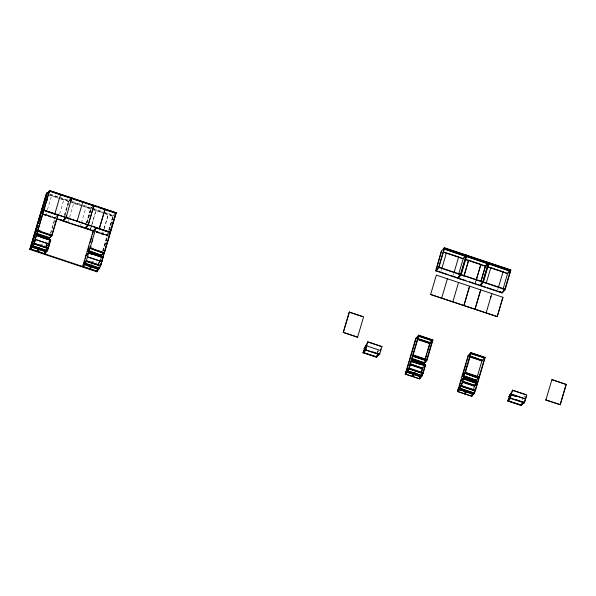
<?xml version="1.0" encoding="UTF-8"?>
<svg xmlns="http://www.w3.org/2000/svg" width="596" height="596" viewBox="0 0 596 596"><rect width="100%" height="100%" fill="white"/><g stroke="black" fill="none" stroke-linecap="round" stroke-linejoin="round"><path stroke-width="0.45" stroke-dasharray="2.98 2.23" d="M46.495 213.115L45.989 214.836M47.434 209.747L51.502 195.942M46.175 245.731L46.6 244.278M46.875 244.487L46.235 246.662L48.462 244.047M46.309 246.573L47.158 243.675M46.458 246.856L46.95 245.172M50.474 233.215L54.899 218.181L57.186 215.499M46.808 246.975L47.322 245.045M47.583 244.151L48.447 241.402M50.727 233.49L55.242 218.3L42.107 213.919M43.709 214.821L54.795 218.523L55.383 217.607L42.599 213.346M59.689 213.837L63.757 200.025M64.316 215.38L68.48 201.232L71.416 197.797M64.8 215.022L68.831 201.344L70 199.973M64.755 216.467L69.173 201.463L60.74 198.647M68.369 221.466L69.456 217.927M69.635 217.153L73.703 203.348M80.371 226.413L81.13 223.828M81.384 222.964L85.958 207.43M86.405 223.165L90.681 208.637L93.028 205.888M86.591 222.695L90.652 208.891L82.837 206.395M87.001 222.427L91.032 208.749L92.201 207.378M87.21 223.008L91.374 208.868L83.798 206.343M90.57 228.864L95.971 210.664L90.644 228.782M103.078 232.09L102.572 233.818L103.153 232.008M104.091 228.64L108.234 214.746L104.166 228.551M98.504 264.095L99.435 261.1M98.727 264.14L99.323 262.27M99.51 261.473L100.366 258.716M102.721 250.722L108.465 231.047M108.606 230.57L112.882 216.035L115.229 213.286M99.86 261.584L100.642 258.917M102.996 250.923L107.183 236.701M107.943 234.109L107.444 235.815L95.725 231.911M109.202 229.833L113.225 216.154L105.142 213.457M99.48 262.903L100.53 259.349M102.884 251.341L108.122 233.55M109.172 229.989L113.359 215.759L103.652 212.519M103.25 250.909L107.965 234.899M109.277 230.451L111.109 224.223M377.424 352.199L377.857 350.746M377.7 352.4L378.415 350.135M440.958 271.269L441.539 269.459M453.288 275.27L453.802 273.549M475.414 282.757L475.928 281.036M475.489 282.675L476.003 280.947M497.615 290.163L498.196 288.352M522.759 399.864L523.184 398.419M68.384 201.567L71.319 198.133M47.114 244.881L46.063 246.118L39.887 244.062M45.959 246.461L47.017 245.224M48.768 244.151L46.533 246.759L46.503 245.761M90.585 208.972L93.52 205.538M112.778 216.378L105.038 213.793M107.265 235.271L96.008 231.628M107.094 235.696L109.448 232.947M98.333 263.551L99.39 262.315M98.228 263.894L99.815 262.031M377.313 352.586L378.371 351.349M523.899 397.063L524.957 395.826M50.191 194.14L71.371 201.202M72.25 201.5L80.192 204.145M83.723 205.322L113.724 215.327M49.826 194.572L58.646 197.514M59.533 197.805L69.24 201.046M70.119 201.336L80.706 204.868M81.592 205.166L91.3 208.399M92.179 208.697L102.773 212.228M49.557 194.922L59.876 198.364M72.615 202.61L80.356 205.195M93.952 209.725L104.278 213.167M47.643 194.654L59.779 198.699M60.636 198.99L68.451 201.485M69.844 202.059L81.98 206.104M92.045 209.464L104.181 213.51M95.718 231.062L107.705 234.98M96.522 231.62L107.608 235.323L107.071 235.949L95.986 232.254M42.495 213.681L55.286 217.95M96.47 231.68L107.556 235.383M42.055 213.636L55.912 218.255M94.049 231.241L107.168 235.614M43.769 214.582L55.175 218.382M91.277 261.197L96.567 262.963"/><path stroke-width="0.89" d="M29.8 249.433L46.659 192.962L29.8 249.433L96.865 271.798L97.751 269.593M31.126 246.737L30.463 248.994L44.804 253.777M32.288 243.935L33.592 239.488M34.121 237.715L37.779 225.273M38.3 223.493L40.915 214.605M46.875 194.4L41.184 213.718L40.833 213.599L43.873 210.09L110.431 232.284L109.202 233.751M31.253 247.601L30.813 249.113L33.354 246.133M32.884 242.065L36.542 229.624M37.071 227.851L37.853 225.184M38.896 221.63L40.729 215.409M41.869 211.573L43.136 207.252M43.65 205.531L46.697 195.175M86.264 260.817L100.605 265.6L116.168 212.72L49.565 190.504L34.017 243.391L48.38 248.07L34.091 243.302L31.059 246.819M34.091 243.302L36.416 235.398L50.712 240.158L49.513 241.596M104.367 252.711L116.116 212.958L49.557 190.765L37.809 230.51L52.172 235.189L49.259 238.638L36.974 234.541M35.484 239.607L34.441 243.161L31.156 246.483M36.535 236.053L38.36 229.833M44.015 210.619L44.879 207.721M46.89 200.882L47.397 199.168M49.811 190.958L46.972 194.058M38.472 249.18L37.809 251.445L40.349 248.465M31.975 247.02L45.467 251.519L44.73 253.859L47.419 250.715L48.082 248.45L33.748 243.667L33.011 246.014L47.345 250.797L48.015 248.539L33.674 243.757M48.894 239.711L49.498 237.61L36.706 233.341M47.665 248.42L47.002 250.685L44.454 253.658L45.117 251.4L46.138 250.208M50.064 240.978L48.432 247.824L47.255 249.202M50.31 240.143L40.833 237.35M52.038 234.288L54.117 227.21M54.638 225.444L56.456 219.254M56.978 217.48L57.76 214.828L57.268 215.402M52.12 235.286L58.065 215.007M60.554 219.693L62.871 220.468L62.692 220.893L65.731 217.115M70.663 200.36L71.416 197.797M70.864 200.874L71.714 198.155M71.766 197.909L66.074 217.495L63.042 221.004M66.826 215.975L66.327 217.689L63.385 221.123L84.222 227.702M71.915 198.706L72.109 198.028M82.814 201.858L77.055 221.265M84.997 227.955L87.932 224.521M85.764 228.104L85.586 228.529L88.528 225.087M93.617 205.195L93.416 205.873L78.791 201.001M88.23 224.878L93.915 205.56M93.177 230.95L82.665 266.509L85.355 263.365L99.688 268.14L96.999 271.292M84.096 263.104L84.841 260.579M85.332 258.895L85.727 256.258L88.685 252.831L102.981 257.591L100.575 265.585M87.739 250.722L87.537 251.4L90.398 248.048L90.92 246.282M88.32 248.748L89.102 246.096M90.138 242.557L91.963 236.366M92.484 234.6L93.267 231.948M88.126 250.491L101.67 255.379L88.126 250.491L87.642 251.065M86.286 260.825L88.692 252.57L102.683 257.234M86.07 262.054L85.63 263.566L83.082 266.539L83.403 264.17M88.938 253.024L91.397 254.216M92.224 241.857L92.745 240.091M90.741 266.613L90.078 268.878L92.626 265.898M100.821 257.025L101.417 255.162M96.865 271.798L97.513 269.705M103.555 253.173L90.011 248.286L103.555 253.173L104.047 252.6M104.799 250.037L100.702 265.257M105.321 248.256L107.153 242.036M108.204 238.482L115.818 212.601M100.359 265.883L99.621 268.23L85.28 263.447L86.018 261.1L100.359 265.883L86.793 261.465M343.281 332.434L349.323 312.073L363.612 316.841L357.57 337.194L343.281 332.434L349.323 312.073M378.847 354.605L376.612 357.213L362.971 352.661L366.026 348.496L363.232 351.759M366.115 346.82L364.141 348.675L366.637 345.159M363.486 352.035L364.201 349.777L364.119 351.342M364.447 348.779L365.72 345.904L364.514 348.69M379.563 354.62L381.962 346.626L367.672 341.858L365.266 349.852L379.563 354.62L365.341 349.77M376.136 356.572L378.683 353.815M379.406 353.95L379.667 353.048L376.881 356.311M380.576 349.956L380.539 348.958M405.235 374.087L407.925 370.935L422.266 375.718L407.85 371.017L408.588 368.671L422.929 373.454L422.192 375.8L419.569 378.87L405.235 374.087L415.673 338.603L418.608 335.168L432.949 339.951L426.967 360.289L424.099 363.642L411.814 359.544M435.639 270.815L441.42 251.154L444.355 247.713L510.958 269.928L505.177 289.589L502.234 293.023L435.639 270.815L438.574 267.373L444.355 247.713M406.1 372.612L405.652 374.117L408.2 371.137L408.64 369.632M406.606 370.712L415.762 339.608M436.339 269.727L441.42 251.154M405.898 371.822L408.834 368.388L418.608 335.168M430.617 294.498L436.376 275.091L502.927 297.292L497.243 316.61L430.617 294.498L497.243 316.61M409.281 368.164L418.958 335.287L417.2 337.343M444.705 247.832L438.917 267.492L435.981 270.927M441.8 268.595L446.367 253.062L443.282 252.034M413.311 374.191L412.648 376.449L415.196 373.469M415.509 371.092L414.846 373.349L412.305 376.329L412.968 374.072L413.982 372.88M421.052 372.701L422.288 368.499L424.583 365.817M426.147 360.505L423.756 363.523L426.617 360.17L432.599 339.832M425.052 359.105L429.738 343.184L432.033 340.502M419.569 378.87L420.016 377.357M409.4 364.566L422.192 368.835L422.683 368.261L409.988 363.657M423.734 364.715L424.345 362.614L411.553 358.345M417.699 339.541L429.642 343.527L430.23 342.611L417.438 338.349M421.454 372.627L422.638 368.611M423.808 364.633L424.33 362.852M425.641 358.412L426.959 353.912M427.474 352.191L430.088 343.303L432.949 339.951M424.561 366.056L425.052 365.482L411.411 360.93L410.92 361.504L424.665 365.72M422.504 373.424L421.841 375.689L419.301 378.661L419.964 376.404L420.977 375.212M422.929 372.716L425.157 365.147M421.998 374.541L423.175 373.171L425.604 364.923L411.613 360.252M453.981 272.767L458.622 257.152L463.248 258.694M458.607 274.309L463.278 258.44L466.214 255.006L460.425 274.667L457.49 278.101M465.521 256.258L466.012 255.684L444.504 248.51L444.013 249.083L465.521 256.258L444.117 248.741M452.841 301.807L458.525 282.482M466.556 255.118L460.775 274.778L457.832 278.22M466.906 255.237L461.118 274.898L458.182 278.332L466.027 280.574M463.926 276.082L468.568 260.467L465.483 259.439M463.993 276L468.568 260.467M463.867 305.592L469.559 286.266M463.986 305.524L469.603 286.289M476.182 280.172L480.823 264.557L485.449 266.099L480.875 281.632M476.256 280.083L480.823 264.557M479.787 285.164L482.626 282.064L488.415 262.404M480.808 281.714L485.479 265.846L487.826 263.097M487.722 263.655L488.213 263.082L466.705 255.915L466.214 256.489L487.722 263.655L468.039 256.72M475.012 309.309L480.726 289.887M488.757 262.523L482.976 282.184L480.033 285.618M489.107 262.635L483.319 282.295L480.383 285.737L480.555 285.313M486.127 283.487L490.769 267.872L486.917 266.583M457.505 391.52L460.194 388.368L474.535 393.144L471.838 396.295L457.505 391.52L468.016 355.954L471.227 352.713L465.245 373.051L462.377 376.404L466.281 363.143M459.68 385.582L460.425 383.057M460.82 381.716L460.574 381.261L463.435 377.909L477.426 382.572M466.802 361.37L468.106 356.952M460.79 386.193L460.119 388.45L474.461 393.233L475.198 390.887L460.864 386.104L460.194 388.368M459.084 389.449L472.583 393.956L458.168 389.255L461.103 385.821L463.532 377.573L477.523 382.237M476.517 380.382L462.973 375.495L476.517 380.382L476.025 380.956L462.034 376.292L464.895 372.94L470.885 352.601L485.218 357.384L475.444 390.603L461.103 385.821M461.55 385.597L463.777 378.028M490.463 298.067L490.977 296.309M491.827 293.59L486.142 312.907M465.364 392.369L464.917 393.882L467.465 390.902M498.383 287.577L503.024 271.962L507.65 273.504M473.306 390.03L474.945 384.614M475.735 381.947L476.256 380.166M477.232 376.702L482.008 360.617L470.073 356.639M499.753 291.712L502.063 292.487L501.892 292.912L504.827 289.47L510.616 269.809L507.673 273.251L503.076 289.03M472.36 394.708L471.913 396.213L457.579 391.43M462.526 382.282L474.461 386.268L475.049 385.351L462.258 381.09M469.119 356.691L481.911 360.96L482.402 360.386L469.708 355.782M476.837 383.489L477.322 382.915L463.681 378.363L463.189 378.937L476.837 383.489L464.142 378.885M478.402 378.177L464.85 373.29L478.402 378.177L478.886 377.603L464.895 372.94M484.287 358.181L484.772 357.607L471.131 353.055L470.639 353.629L484.384 357.838M509.923 271.061L510.414 270.487L488.906 263.313L488.415 263.886L509.923 271.061L489.376 263.834M474.781 390.857L474.111 393.114L471.57 396.094L472.233 393.837L473.254 392.645M475.198 390.149L484.876 357.265M497.168 316.7L502.927 297.292M523.616 402.881L521.388 405.496L507.74 400.944L510.794 396.772L508.008 400.043M510.891 395.096L508.917 396.958L511.413 393.442M508.254 400.318L508.895 398.143L511.085 395.58M509.215 397.055L510.072 394.15L512.262 391.587M508.328 400.229L509.319 398.173M509.505 396.243L510.489 394.18L509.289 396.973M512.441 390.142L510.042 398.135L524.331 402.903L526.737 394.902L512.366 390.224L525.821 394.708M520.911 404.855L523.452 402.099M524.175 402.225L524.443 401.324M525.352 398.24L525.314 397.234M524.331 402.903L526.432 395.774M545.869 399.99L551.911 379.637L566.2 384.398L560.233 404.669L545.869 399.99L560.233 404.669M560.158 404.758L566.2 384.398M49.565 190.504L46.63 193.946L30.389 249.083L33.085 245.932L47.419 250.715M49.557 190.765L116.116 212.958M47.464 193.707L49.222 191.651M60.539 194.542L54.854 213.86M38.129 230.615L37.645 231.188L51.286 235.74L37.742 230.853M36.416 235.398L50.66 240.255M39.142 247.876L38.122 249.068L37.459 251.326L40.007 248.346M51.874 234.831L48.909 238.519L51.777 235.167M49.461 244.233L35.186 239.406L49.535 244.151M68.115 222.33L65.873 221.466M45.221 251.065L46.369 249.724M45.497 251.266L40.319 249.426M45.467 251.519L32.743 247.385M47.158 249.538L48.328 248.167L50.757 239.92L36.766 235.249M93.84 205.642L88.275 224.893L85.243 228.41M93.103 231.032L96.038 227.597M96.045 227.672L90.078 247.943L104.442 252.622M93.527 231.062L96.388 227.709M95.8 228.626L96.291 228.052M99.256 228.67L105.06 209.278L99.301 228.685M115.229 213.51L115.721 212.943M115.132 213.852L115.617 213.279M90.152 247.854L87.195 251.288L101.186 255.952L101.67 255.379M85.831 255.915L88.692 252.57M87.441 256.898L101.73 261.666M83.425 263.916L86.711 260.594M83.328 264.251L86.36 260.735L100.649 265.503M91.926 264.713L90.398 266.501L89.728 268.759L92.276 265.779M101.38 255.274L103.101 253.263M103.57 252.928L101.283 255.61L88.491 251.348M102.095 258.142L102.579 257.569M101.99 258.485L102.482 257.912M102.981 257.591L88.595 252.905M97.416 268.58L98.593 267.202M98.921 267.045L97.394 268.833L96.723 271.091L99.271 268.111M98.839 267.656L97.662 269.034L85.854 265.093M357.57 337.194L343.356 332.345M443.431 249.545L444.609 248.167L466.109 255.341L463.174 258.783L443.208 252.123M367.672 341.858L381.962 346.626M365.296 345.874L367.486 343.311M364.141 348.675L366.942 345.263M364.864 348.809L366.451 346.947M364.126 349.859L366.309 347.297M362.971 352.661L365.758 349.398M363.269 352.765L366.056 349.502M376.314 357.116L378.542 354.501M447.358 278.868L441.666 298.186M416.485 338.401L415.993 338.975L415.673 338.603M487.722 263.432L485.375 266.181L465.409 259.528M480.652 289.969L474.967 309.294M425.097 361.504L426.818 359.492L413.17 354.948M424.456 366.264L425.604 364.923M509.923 270.837L507.576 273.586L487.61 266.926M422.095 374.206L423.272 372.828L408.938 368.045L406.345 371.599M421.327 375.331L420.232 376.605L406.74 372.105M503.166 291.198L504.924 289.135L483.423 281.96M467.949 356.035L470.885 352.601M462.481 376.069L464.768 373.387M460.671 380.926L463.532 377.573M481.94 360.707L484.287 357.95M458.272 388.92L461.207 385.478L475.541 390.261M460.47 388.57L457.922 391.55L458.242 389.173M466.258 390.313L465.238 391.505L464.575 393.762L467.115 390.782M476.122 380.613L478.99 377.268L465.342 372.716M474.662 385.59L476.949 382.908M474.558 385.925L476.852 383.243M472.263 393.583L473.433 392.205M475.198 390.887L461.632 386.476M508.917 396.958L511.711 393.539M509.64 397.085L511.219 395.23M507.74 400.944L510.534 397.681M508.045 401.041L510.832 397.778M525.486 398.977L511.219 394.15M521.649 404.587L523.325 402.628M521.083 405.392L523.802 402.211L515.98 399.603M551.911 379.637L566.125 384.487M466.81 255.572L488.31 262.747M489.003 262.978L510.511 270.152M446.933 252.987L458.972 257.01M468.27 260.109L480.316 264.125M491.327 267.798L503.374 271.813M439.021 267.15L460.522 274.324M461.222 274.555L482.723 281.729M438.574 267.373L505.177 289.589M436.853 270.845L448.125 274.607M449.846 275.181L457.586 277.766M469.469 281.722L479.02 284.91M481.255 285.655L485.643 287.116M487.364 287.689L501.988 292.569M49.714 191.301L59.175 194.452M60.896 195.026L70.358 198.185M72.772 198.99L77.07 200.427M94.108 206.104L96.694 206.968M98.414 207.542L114.76 212.995M66.424 217.346L69.002 218.21M43.769 210.165L110.409 232.351M349.249 312.162L362.696 316.647M44.871 210.902L56.806 214.888M97.141 228.335L109.932 232.604M418.467 335.853L427.846 338.982M429.552 339.556L432.115 340.405M472.449 353.86L483.535 357.555M81.987 226.845L84.297 227.612M87.307 228.618L89.616 229.385M417.334 338.684L430.126 342.953M469.611 356.117L482.402 360.386M58.17 219.008L62.796 220.55M85.69 228.186L93.43 230.771M418.653 339.489L430.088 343.303M56.672 218.881L93.334 231.106M465.446 372.373L479.087 376.925M38.233 230.28L40.789 231.129M90.503 247.713L93.058 248.562M413.073 355.283L426.714 359.835L426.125 360.744L412.484 356.192M412.976 355.626L426.967 360.289M413.438 356.14L425.373 360.126M36.609 233.684L49.401 237.946M411.449 358.688L424.24 362.949M37.928 234.481L48.157 237.893M411.918 359.202L423.853 363.188M463.33 376.352L475.273 380.33M411.508 360.595L425.499 365.259M366.518 345.784L380.784 350.612M511.197 394.217L524.644 398.702M411.873 361.452L419.547 364.007M512.56 395.163L516.903 396.616M512.486 395.252L515.093 396.117M410.741 364.283L422.683 368.261M462.161 381.425L474.952 385.694M365.989 349.584L363.687 352.795L375.257 356.281M372.94 351.901L379.026 353.935M510.757 397.867L508.462 401.071L520.032 404.557M87.515 256.816L101.804 261.584M410.353 364.514L421.759 368.321M463.472 382.23L473.708 385.642M510.116 398.046L524.405 402.814M363.344 352.676L376.389 357.026M508.112 400.959L521.157 405.31M408.834 368.388L423.175 373.171M408.513 368.76L422.855 373.543M33.324 247.094L38.569 248.845M85.25 264.408L89.623 265.868M92.246 266.747L96.619 268.2M408.171 372.098L413.415 373.848M460.09 389.412L464.463 390.872M467.085 391.751L469.708 392.622M84.245 264.445L97.737 268.945M406.815 372.023L420.307 376.523L419.644 378.78L405.31 373.997M82.732 266.427L97.074 271.21M30.165 249.009L97.23 271.374M418.861 335.623L418.37 336.196L432.011 340.748L432.502 340.174L418.861 335.623"/></g></svg>
